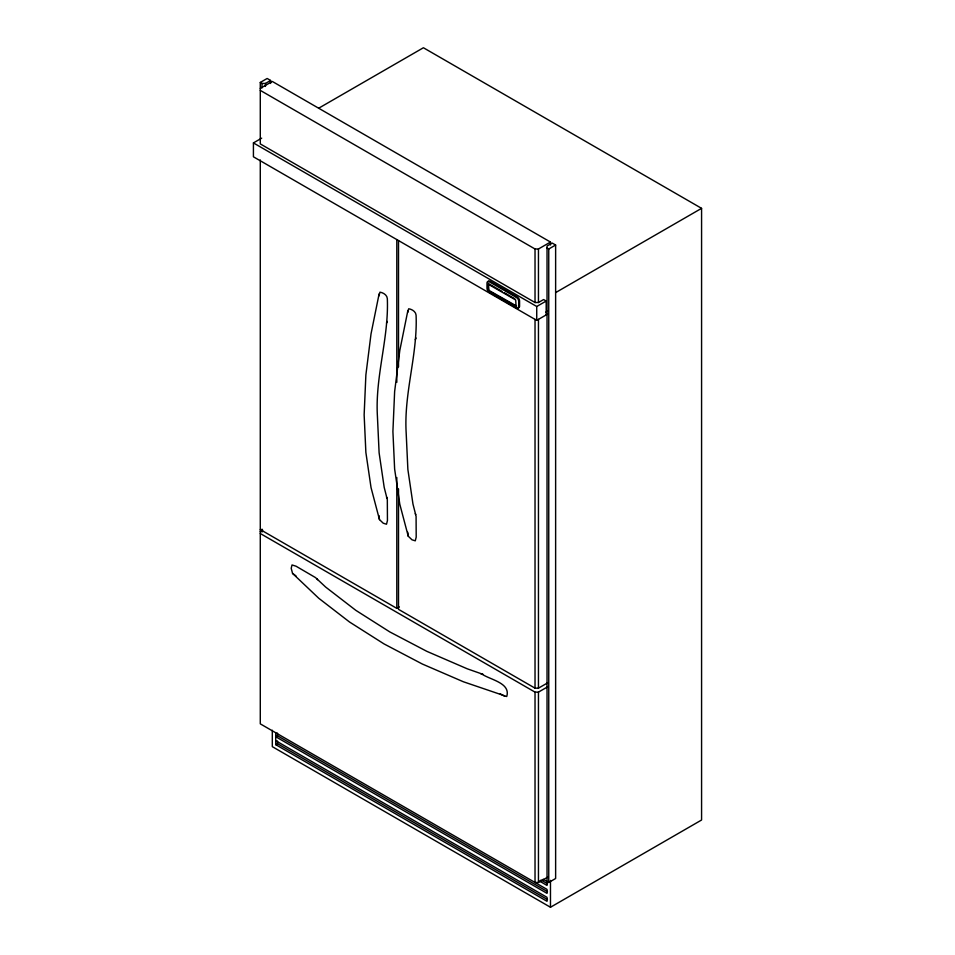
<?xml version="1.0" encoding="UTF-8"?>
<svg xmlns="http://www.w3.org/2000/svg" width="955" height="955" viewBox="0 0 955 955"><rect width="100%" height="100%" fill="white"/><g stroke="black" fill="none" stroke-linecap="round" stroke-linejoin="round"><path stroke-width="1.43" d="M379.004 295.871L379.947 292.17C383.206 292.648 387.062 294.952 387.324 298.557C388.971 338.082 374.993 376.485 377.416 416.285L379.111 452.801L384.197 487.384L387.324 499.692L387.444 520.523L386.512 524.223L383.23 523.197L379.469 519.592L371.041 487.611L365.872 452.431L364.142 414.876L365.872 374.981L371.029 333.88L379.123 293.818M407.761 312.476L408.704 308.775C411.963 309.253 415.819 311.557 416.082 315.162C417.741 354.687 403.762 393.09 406.173 432.89L407.869 469.406L412.954 503.989L416.082 516.297L416.201 537.128L415.27 540.828L411.987 539.802L408.239 536.197L399.799 504.216L394.63 469.036L392.911 431.481L394.63 391.586L399.799 350.485L407.892 310.423M387.324 321.441L386.512 323.088M416.082 338.046L415.27 339.694M488.483 283.933L488.9 290.38L516.655 306.089M546.188 314.911L546.188 301.04L543.61 299.548L538.453 302.52L535.027 302.52L260.285 143.907L260.285 82.44L267.161 78.477L270.599 80.459L270.599 83.443M260.285 82.44L262.004 83.443L265.442 83.443L270.599 80.459M260.285 88.397L272.306 81.45L550.474 242.057L550.474 244.981M548.075 313.825L536.734 320.367L253.421 156.799L253.421 142.916L261.682 138.153M318.803 108.142L423.411 47.75L701.579 208.345L701.579 820.011L550.474 907.25L272.306 746.655L272.306 730.241M260.285 90.379L535.027 248.992L538.453 248.992L550.474 242.057M547.036 248.002L548.755 248.992L555.631 245.029L555.631 878.505L548.755 882.468L543.168 879.233M488.459 290.786L516.094 306.412L515.676 299.966L488.124 284.148L487.85 289.866L489.02 290.463M555.643 292.6L701.579 208.345M253.421 142.916L536.734 306.495L546.188 301.04M545.902 312.106L548.182 310.781M260.285 531.529L262.697 530.144M260.285 529.548L396.803 608.359L399.297 606.914M547.466 891.636L277.463 735.744L275.744 736.735L547.036 893.367L547.036 889.403L260.285 723.854L260.285 159.951M275.744 732.772L275.744 744.673L277.463 743.682L547.466 899.562M398.51 488.9L398.51 609.35L535.027 688.161L538.453 688.161L548.075 682.61M260.285 533.511L535.027 692.124L538.453 692.124L548.075 686.573M535.027 692.124L535.027 882.468L538.453 882.468L548.075 876.917M481.225 674.206L481.75 673.967C489.867 679.781 510.961 682.753 506.735 696.517L463.366 681.763L422.349 664.035L384.041 643.921L349.506 621.991L318.779 598.284L292.552 573.394L291.203 568.285L292.015 564.966L296.002 566.184L315.532 577.608L325.655 587.062L355.857 610.364L389.807 631.924L426.849 651.346L467.258 668.81L483.218 674.409M504.741 696.302L500.241 693.843M555.631 245.029L552.193 243.048L547.036 246.02L547.036 885.44L539.288 880.964M489.02 283.922L501.924 291.371M504.503 292.851L514.829 298.808M541.008 879.973L547.466 883.697M275.744 740.71L547.036 897.342L547.036 901.305L275.744 744.673M296.002 575.937L292.552 573.394M316.988 578.849L317.526 579.697M415.27 513.706L415.735 514.542M386.512 497.101L386.978 497.937M408.239 536.197L407.761 532.257M379.469 519.592L379.004 515.652M550.474 880.391L550.474 907.25M548.755 248.992L548.755 882.468M538.453 248.992L538.453 302.52M538.453 319.376L538.453 688.161M538.453 692.124L538.453 882.468M536.734 306.495L536.734 320.367M535.027 248.992L535.027 302.52M535.027 319.376L535.027 688.161M398.51 240.565L398.51 366.959M396.803 239.574L396.803 382.334M396.803 477.5L396.803 608.359M277.463 733.106L277.463 735.744M277.463 741.032L277.463 743.682M265.442 83.443L265.442 86.416M262.004 83.443L262.004 87.908M262.004 529.106L262.004 532.09M487.862 282.25A3.211 1.85 60 0 1 490.106 281.271L517.3 296.969A3.211 1.85 60 0 1 519.568 300.897L519.568 306.137A3.211 1.85 60 0 1 518.171 307.749M489.521 291.311A3.211 1.85 60 0 1 488.972 290.738M488.506 290.045A3.211 1.85 60 0 1 488.303 289.675M516.452 297.459L489.258 281.761A3.211 1.85 60 0 0 486.99 283.074L486.99 288.303A3.211 1.85 60 0 0 489.258 292.23L516.452 307.928A3.211 1.85 60 0 0 518.72 306.627L518.72 301.386A3.211 1.85 60 0 0 516.452 297.459"/></g></svg>
